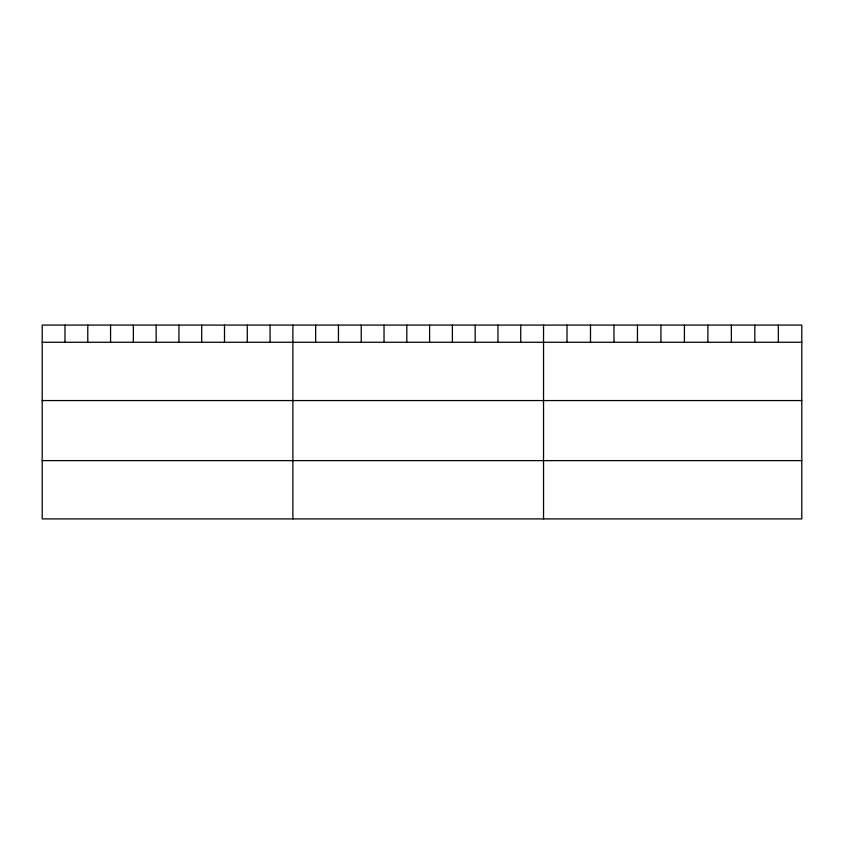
<?xml version="1.0" encoding="UTF-8"?>
<svg xmlns="http://www.w3.org/2000/svg" width="844" height="844" viewBox="0 0 844 844"><rect width="100%" height="100%" fill="white"/><g stroke="black" fill="none" stroke-linecap="round" stroke-linejoin="round"><path stroke-width="1.27" d="M801.8 342.274L801.8 518.912L42.2 518.912L42.2 325.088L801.8 325.088L801.8 342.274L42.2 342.274M42.2 400.562L801.8 400.562M42.2 460.624L801.8 460.624M778.326 325.088L778.326 342.274M754.842 325.088L754.842 342.274M731.368 325.088L731.368 342.274M707.884 325.088L707.884 342.274M684.41 325.088L684.41 342.274M660.926 325.088L660.926 342.274M637.452 325.088L637.452 342.274M613.968 325.088L613.968 342.274M590.494 325.088L590.494 342.274M567.01 325.088L567.01 342.274M543.536 325.088L543.536 518.912M520.748 325.088L520.748 342.274M497.96 325.088L497.96 342.274M475.172 325.088L475.172 342.274M452.384 325.088L452.384 342.274M429.596 325.088L429.596 342.274M406.808 325.088L406.808 342.274M384.02 325.088L384.02 342.274M361.232 325.088L361.232 342.274M338.444 325.088L338.444 342.274M315.656 325.088L315.656 342.274M292.868 325.088L292.868 518.912M270.08 325.088L270.08 342.274M247.292 325.088L247.292 342.274M224.504 325.088L224.504 342.274M201.716 325.088L201.716 342.274M178.928 325.088L178.928 342.274M156.14 325.088L156.14 342.274M133.352 325.088L133.352 342.274M110.564 325.088L110.564 342.274M87.776 325.088L87.776 342.274M64.988 325.088L64.988 342.274"/></g></svg>
